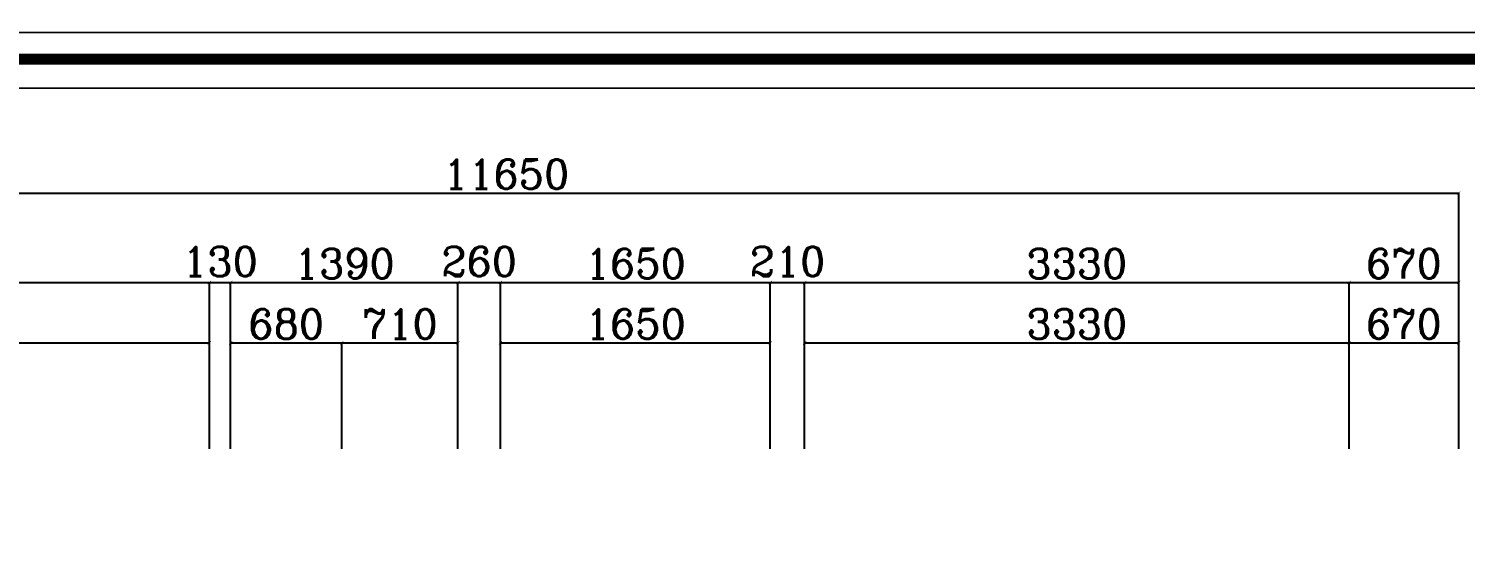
# Model space of a CAD drawing. Header units: millimetres. Extents: x 450898 to 739469, y -912654 to -458543.
# Drawn here: x 458226 to 467010, y -863071 to -859866 of the extents above; entities that cross this region are included whole.
import ezdxf

# ---------------------------------------------------------------- set-up
doc = ezdxf.new("R2010")
doc.units = ezdxf.units.MM
doc.header["$MEASUREMENT"] = 0
doc.header["$PDMODE"] = 3
doc.layers.get('0').update_dxf_attribs({"linetype": 'CONTINUOUS'})
doc.layers.get('DEFPOINTS').update_dxf_attribs({"linetype": 'CONTINUOUS'})
doc.layers.add('TOP', color=7, linetype='CONTINUOUS')
doc.layers.add('门窗', color=4, linetype='CONTINUOUS', lineweight=13)
doc.styles.get("Standard").update_dxf_attribs({"font": 'complex.shx', "bigfont": 'hzxy.shx'})
doc.dimstyles.new('LMDIM40', dxfattribs={"dimtxt": 80, "dimasz": 20, "dimexe": 0, "dimexo": 0, "dimgap": 25, "dimtad": 1, "dimdec": 0, "dimzin": 0, "dimdsep": 46, "dimtxsty": 'Standard', "dimblk1": 'DOT', "dimblk2": 'DOT', "dimsah": 1, "dimcen": 0, "dimclrd": 2, "dimclre": 2, "dimclrt": 2, "dimadec": 0, "dimazin": 0, "dimtfac": 1, "dimtdec": 0, "dimtmove": 2, "dimatfit": 3, "dimldrblk": 'DOT', "dimfxl": 0, "dimtolj": 1, "dimtzin": 0, "dimarcsym": 0})

# ---------------------------------------------------------------- blocks, each defined once
blk = doc.blocks.new('TRYR')
at = {"const_width": 73}
blk.add_lwpolyline([(501238.7, -866832.8), (527605.1, -866831.4), (527605.1, -847695.7), (501238.7, -847697.1)], close=True, dxfattribs=at)
at = {"color": 4}
blk.add_lwpolyline([(501422, -847892.3), (501422, -866653.4), (523535.4, -866652), (523535.4, -847890.9)], close=True, dxfattribs=at)
blk = doc.blocks.new('_ArchTick')
at = {"color": 0, "linetype": 'ByBlock', "const_width": 0.15}
blk.add_lwpolyline([(-0.5, -0.5), (0.5, 0.5)], dxfattribs=at)
blk = doc.blocks.new('*D485')
at = {"layer": 'DEFPOINTS', "color": 0}
for p in [(459330.2, -861789), (456030.2, -862438.8), (459330.2, -862438.8)]:
    blk.add_point(p, dxfattribs=at)
at = {"layer": '门窗', "color": 2, "lineweight": -2}
for p, q in [((456030.2, -862438.8), (456030.2, -861789)), ((456030.2, -861789), (459330.2, -861789)), ((459330.2, -862438.8), (459330.2, -861789))]:
    blk.add_line(p, q, dxfattribs=at)
at = {"layer": '门窗', "color": 2, "lineweight": -2, "xscale": 20, "yscale": 20, "zscale": 20, "rotation": 180}
blk.add_blockref('_ArchTick', (456030.2, -861789), dxfattribs=at)
at = {"layer": '门窗', "color": 2, "lineweight": -2, "xscale": 20, "yscale": 20, "zscale": 20}
blk.add_blockref('_ArchTick', (459330.2, -861789), dxfattribs=at)
at = {"layer": '门窗', "color": 2, "insert": (457680.2, -861674), "char_height": 180, "attachment_point": 5}
blk.add_mtext('\\A1;3300', dxfattribs=at)
blk = doc.blocks.new('_DOT')
at = {"color": 0, "linetype": 'ByBlock'}
blk.add_line((-0.5, 0), (-1, 0), dxfattribs=at)
at = {"color": 0, "linetype": 'ByBlock', "const_width": 0.5}
blk.add_lwpolyline([(-0.25, 0, 1), (0.25, 0, 1)], format="xyb", close=True, dxfattribs=at)
blk = doc.blocks.new('DOT')
at = {"color": 0, "linetype": 'ByBlock'}
blk.add_line((-0.35, 0), (-1, 0), dxfattribs=at)
at = {"color": 0, "linetype": 'ByBlock', "const_width": 0.35}
blk.add_lwpolyline([(-0.175, 0, 1), (0.175, 0, 1)], format="xyb", close=True, dxfattribs=at)
blk = doc.blocks.new('*D486')
at = {"layer": 'DEFPOINTS', "color": 0}
for p in [(460140.2, -861789), (459460.2, -862438.8), (460140.2, -862438.8)]:
    blk.add_point(p, dxfattribs=at)
at = {"layer": '门窗', "color": 2, "lineweight": -2}
for p, q in [((459460.2, -862438.8), (459460.2, -861789)), ((459460.2, -861789), (460140.2, -861789)), ((460140.2, -862438.8), (460140.2, -861789))]:
    blk.add_line(p, q, dxfattribs=at)
at = {"layer": '门窗', "color": 2, "lineweight": -2, "xscale": 20, "yscale": 20, "zscale": 20, "rotation": 180}
blk.add_blockref('_ArchTick', (459460.2, -861789), dxfattribs=at)
at = {"layer": '门窗', "color": 2, "lineweight": -2, "xscale": 20, "yscale": 20, "zscale": 20}
blk.add_blockref('_ArchTick', (460140.2, -861789), dxfattribs=at)
at = {"layer": '门窗', "color": 2, "insert": (459800.2, -861674), "char_height": 180, "attachment_point": 5}
blk.add_mtext('\\A1;680', dxfattribs=at)
blk = doc.blocks.new('*D487')
at = {"layer": 'DEFPOINTS', "color": 0}
for p in [(460850.2, -861789), (460140.2, -862438.8), (460850.2, -862438.8)]:
    blk.add_point(p, dxfattribs=at)
at = {"layer": '门窗', "color": 2, "lineweight": -2}
for p, q in [((460140.2, -862438.8), (460140.2, -861789)), ((460140.2, -861789), (460850.2, -861789)), ((460850.2, -862438.8), (460850.2, -861789))]:
    blk.add_line(p, q, dxfattribs=at)
at = {"layer": '门窗', "color": 2, "lineweight": -2, "xscale": 20, "yscale": 20, "zscale": 20, "rotation": 180}
blk.add_blockref('_ArchTick', (460140.2, -861789), dxfattribs=at)
at = {"layer": '门窗', "color": 2, "lineweight": -2, "xscale": 20, "yscale": 20, "zscale": 20}
blk.add_blockref('_ArchTick', (460850.2, -861789), dxfattribs=at)
at = {"layer": '门窗', "color": 2, "insert": (460495.2, -861674), "char_height": 180, "attachment_point": 5}
blk.add_mtext('\\A1;710', dxfattribs=at)
blk = doc.blocks.new('*D488')
at = {"layer": 'DEFPOINTS', "color": 0}
for p in [(462760.2, -861789), (461110.2, -862438.8), (462760.2, -862438.8)]:
    blk.add_point(p, dxfattribs=at)
at = {"layer": '门窗', "color": 2, "lineweight": -2}
for p, q in [((461110.2, -862438.8), (461110.2, -861789)), ((461110.2, -861789), (462760.2, -861789)), ((462760.2, -862438.8), (462760.2, -861789))]:
    blk.add_line(p, q, dxfattribs=at)
at = {"layer": '门窗', "color": 2, "lineweight": -2, "xscale": 20, "yscale": 20, "zscale": 20, "rotation": 180}
blk.add_blockref('_ArchTick', (461110.2, -861789), dxfattribs=at)
at = {"layer": '门窗', "color": 2, "lineweight": -2, "xscale": 20, "yscale": 20, "zscale": 20}
blk.add_blockref('_ArchTick', (462760.2, -861789), dxfattribs=at)
at = {"layer": '门窗', "color": 2, "insert": (461935.2, -861674), "char_height": 180, "attachment_point": 5}
blk.add_mtext('\\A1;1650', dxfattribs=at)
blk = doc.blocks.new('*D489')
at = {"layer": 'DEFPOINTS', "color": 0}
for p in [(466300.2, -861789), (462970.2, -862438.8), (466300.2, -862438.8)]:
    blk.add_point(p, dxfattribs=at)
at = {"layer": '门窗', "color": 2, "lineweight": -2}
for p, q in [((462970.2, -862438.8), (462970.2, -861789)), ((462970.2, -861789), (466300.2, -861789)), ((466300.2, -862438.8), (466300.2, -861789))]:
    blk.add_line(p, q, dxfattribs=at)
at = {"layer": '门窗', "color": 2, "lineweight": -2, "xscale": 20, "yscale": 20, "zscale": 20, "rotation": 180}
blk.add_blockref('_ArchTick', (462970.2, -861789), dxfattribs=at)
at = {"layer": '门窗', "color": 2, "lineweight": -2, "xscale": 20, "yscale": 20, "zscale": 20}
blk.add_blockref('_ArchTick', (466300.2, -861789), dxfattribs=at)
at = {"layer": '门窗', "color": 2, "insert": (464635.2, -861674), "char_height": 180, "attachment_point": 5}
blk.add_mtext('\\A1;3330', dxfattribs=at)
blk = doc.blocks.new('*D490')
at = {"layer": 'DEFPOINTS', "color": 0}
for p in [(466970.2, -861789), (466300.2, -862438.8), (466970.2, -862438.8)]:
    blk.add_point(p, dxfattribs=at)
at = {"layer": '门窗', "color": 2, "lineweight": -2}
for p, q in [((466300.2, -862438.8), (466300.2, -861789)), ((466300.2, -861789), (466970.2, -861789)), ((466970.2, -862438.8), (466970.2, -861789))]:
    blk.add_line(p, q, dxfattribs=at)
at = {"layer": '门窗', "color": 2, "lineweight": -2, "xscale": 20, "yscale": 20, "zscale": 20, "rotation": 180}
blk.add_blockref('_ArchTick', (466300.2, -861789), dxfattribs=at)
at = {"layer": '门窗', "color": 2, "lineweight": -2, "xscale": 20, "yscale": 20, "zscale": 20}
blk.add_blockref('_ArchTick', (466970.2, -861789), dxfattribs=at)
at = {"layer": '门窗', "color": 2, "insert": (466635.2, -861674), "char_height": 180, "attachment_point": 5}
blk.add_mtext('\\A1;670', dxfattribs=at)
blk = doc.blocks.new('*D492')
at = {"layer": 'DEFPOINTS', "color": 0}
for p in [(459330.2, -861419.5), (456030.2, -862438.8), (459330.2, -862438.8)]:
    blk.add_point(p, dxfattribs=at)
at = {"layer": '门窗', "color": 2, "lineweight": -2}
for p, q in [((456030.2, -862438.8), (456030.2, -861419.5)), ((456030.2, -861419.5), (459330.2, -861419.5)), ((459330.2, -862438.8), (459330.2, -861419.5))]:
    blk.add_line(p, q, dxfattribs=at)
at = {"layer": '门窗', "color": 2, "lineweight": -2, "xscale": 20, "yscale": 20, "zscale": 20, "rotation": 180}
blk.add_blockref('_ArchTick', (456030.2, -861419.5), dxfattribs=at)
at = {"layer": '门窗', "color": 2, "lineweight": -2, "xscale": 20, "yscale": 20, "zscale": 20}
blk.add_blockref('_ArchTick', (459330.2, -861419.5), dxfattribs=at)
at = {"layer": '门窗', "color": 2, "insert": (457680.2, -861304.5), "char_height": 180, "attachment_point": 5}
blk.add_mtext('\\A1;3300', dxfattribs=at)
blk = doc.blocks.new('*D493')
at = {"layer": 'DEFPOINTS', "color": 0}
for p in [(459460.2, -861419.5), (459330.2, -862438.8), (459460.2, -862438.8)]:
    blk.add_point(p, dxfattribs=at)
at = {"layer": '门窗', "color": 2, "lineweight": -2}
for p, q in [((459330.2, -862438.8), (459330.2, -861419.5)), ((459330.2, -861419.5), (459460.2, -861419.5)), ((459460.2, -862438.8), (459460.2, -861419.5))]:
    blk.add_line(p, q, dxfattribs=at)
at = {"layer": '门窗', "color": 2, "lineweight": -2, "xscale": 20, "yscale": 20, "zscale": 20, "rotation": 180}
blk.add_blockref('_ArchTick', (459330.2, -861419.5), dxfattribs=at)
at = {"layer": '门窗', "color": 2, "lineweight": -2, "xscale": 20, "yscale": 20, "zscale": 20}
blk.add_blockref('_ArchTick', (459460.2, -861419.5), dxfattribs=at)
at = {"layer": '门窗', "color": 2, "insert": (459395.2, -861292), "char_height": 180, "attachment_point": 5}
blk.add_mtext('\\A1;130', dxfattribs=at)
blk = doc.blocks.new('*D494')
at = {"layer": 'DEFPOINTS', "color": 0}
for p in [(460850.2, -861419.5), (459460.2, -862438.8), (460850.2, -862438.8)]:
    blk.add_point(p, dxfattribs=at)
at = {"layer": '门窗', "color": 2, "lineweight": -2}
for p, q in [((459460.2, -862438.8), (459460.2, -861419.5)), ((459460.2, -861419.5), (460850.2, -861419.5)), ((460850.2, -862438.8), (460850.2, -861419.5))]:
    blk.add_line(p, q, dxfattribs=at)
at = {"layer": '门窗', "color": 2, "lineweight": -2, "xscale": 20, "yscale": 20, "zscale": 20, "rotation": 180}
blk.add_blockref('_ArchTick', (459460.2, -861419.5), dxfattribs=at)
at = {"layer": '门窗', "color": 2, "lineweight": -2, "xscale": 20, "yscale": 20, "zscale": 20}
blk.add_blockref('_ArchTick', (460850.2, -861419.5), dxfattribs=at)
at = {"layer": '门窗', "color": 2, "insert": (460155.2, -861304.5), "char_height": 180, "attachment_point": 5}
blk.add_mtext('\\A1;1390', dxfattribs=at)
blk = doc.blocks.new('*D495')
at = {"layer": 'DEFPOINTS', "color": 0}
for p in [(461110.2, -861419.5), (460850.2, -862438.8), (461110.2, -862438.8)]:
    blk.add_point(p, dxfattribs=at)
at = {"layer": '门窗', "color": 2, "lineweight": -2}
for p, q in [((460850.2, -862438.8), (460850.2, -861419.5)), ((460850.2, -861419.5), (461110.2, -861419.5)), ((461110.2, -862438.8), (461110.2, -861419.5))]:
    blk.add_line(p, q, dxfattribs=at)
at = {"layer": '门窗', "color": 2, "lineweight": -2, "xscale": 20, "yscale": 20, "zscale": 20, "rotation": 180}
blk.add_blockref('_ArchTick', (460850.2, -861419.5), dxfattribs=at)
at = {"layer": '门窗', "color": 2, "lineweight": -2, "xscale": 20, "yscale": 20, "zscale": 20}
blk.add_blockref('_ArchTick', (461110.2, -861419.5), dxfattribs=at)
at = {"layer": '门窗', "color": 2, "insert": (460980.2, -861292), "char_height": 180, "attachment_point": 5}
blk.add_mtext('\\A1;260', dxfattribs=at)
blk = doc.blocks.new('*D496')
at = {"layer": 'DEFPOINTS', "color": 0}
for p in [(462760.2, -861419.5), (461110.2, -862438.8), (462760.2, -862438.8)]:
    blk.add_point(p, dxfattribs=at)
at = {"layer": '门窗', "color": 2, "lineweight": -2}
for p, q in [((461110.2, -862438.8), (461110.2, -861419.5)), ((461110.2, -861419.5), (462760.2, -861419.5)), ((462760.2, -862438.8), (462760.2, -861419.5))]:
    blk.add_line(p, q, dxfattribs=at)
at = {"layer": '门窗', "color": 2, "lineweight": -2, "xscale": 20, "yscale": 20, "zscale": 20, "rotation": 180}
blk.add_blockref('_ArchTick', (461110.2, -861419.5), dxfattribs=at)
at = {"layer": '门窗', "color": 2, "lineweight": -2, "xscale": 20, "yscale": 20, "zscale": 20}
blk.add_blockref('_ArchTick', (462760.2, -861419.5), dxfattribs=at)
at = {"layer": '门窗', "color": 2, "insert": (461935.2, -861304.5), "char_height": 180, "attachment_point": 5}
blk.add_mtext('\\A1;1650', dxfattribs=at)
blk = doc.blocks.new('*D497')
at = {"layer": 'DEFPOINTS', "color": 0}
for p in [(462970.2, -861419.5), (462760.2, -862438.8), (462970.2, -862438.8)]:
    blk.add_point(p, dxfattribs=at)
at = {"layer": '门窗', "color": 2, "lineweight": -2}
for p, q in [((462760.2, -862438.8), (462760.2, -861419.5)), ((462760.2, -861419.5), (462970.2, -861419.5)), ((462970.2, -862438.8), (462970.2, -861419.5))]:
    blk.add_line(p, q, dxfattribs=at)
at = {"layer": '门窗', "color": 2, "lineweight": -2, "xscale": 20, "yscale": 20, "zscale": 20, "rotation": 180}
blk.add_blockref('_ArchTick', (462760.2, -861419.5), dxfattribs=at)
at = {"layer": '门窗', "color": 2, "lineweight": -2, "xscale": 20, "yscale": 20, "zscale": 20}
blk.add_blockref('_ArchTick', (462970.2, -861419.5), dxfattribs=at)
at = {"layer": '门窗', "color": 2, "insert": (462865.2, -861292), "char_height": 180, "attachment_point": 5}
blk.add_mtext('\\A1;210', dxfattribs=at)
blk = doc.blocks.new('*D498')
at = {"layer": 'DEFPOINTS', "color": 0}
for p in [(466300.2, -861419.5), (462970.2, -862438.8), (466300.2, -862438.8)]:
    blk.add_point(p, dxfattribs=at)
at = {"layer": '门窗', "color": 2, "lineweight": -2}
for p, q in [((462970.2, -862438.8), (462970.2, -861419.5)), ((462970.2, -861419.5), (466300.2, -861419.5)), ((466300.2, -862438.8), (466300.2, -861419.5))]:
    blk.add_line(p, q, dxfattribs=at)
at = {"layer": '门窗', "color": 2, "lineweight": -2, "xscale": 20, "yscale": 20, "zscale": 20, "rotation": 180}
blk.add_blockref('_ArchTick', (462970.2, -861419.5), dxfattribs=at)
at = {"layer": '门窗', "color": 2, "lineweight": -2, "xscale": 20, "yscale": 20, "zscale": 20}
blk.add_blockref('_ArchTick', (466300.2, -861419.5), dxfattribs=at)
at = {"layer": '门窗', "color": 2, "insert": (464635.2, -861304.5), "char_height": 180, "attachment_point": 5}
blk.add_mtext('\\A1;3330', dxfattribs=at)
blk = doc.blocks.new('*D499')
at = {"layer": 'DEFPOINTS', "color": 0}
for p in [(466970.2, -861419.5), (466300.2, -862438.8), (466970.2, -862438.8)]:
    blk.add_point(p, dxfattribs=at)
at = {"layer": '门窗', "color": 2, "lineweight": -2}
for p, q in [((466300.2, -862438.8), (466300.2, -861419.5)), ((466300.2, -861419.5), (466970.2, -861419.5)), ((466970.2, -862438.8), (466970.2, -861419.5))]:
    blk.add_line(p, q, dxfattribs=at)
at = {"layer": '门窗', "color": 2, "lineweight": -2, "xscale": 20, "yscale": 20, "zscale": 20, "rotation": 180}
blk.add_blockref('_ArchTick', (466300.2, -861419.5), dxfattribs=at)
at = {"layer": '门窗', "color": 2, "lineweight": -2, "xscale": 20, "yscale": 20, "zscale": 20}
blk.add_blockref('_ArchTick', (466970.2, -861419.5), dxfattribs=at)
at = {"layer": '门窗', "color": 2, "insert": (466635.2, -861304.5), "char_height": 180, "attachment_point": 5}
blk.add_mtext('\\A1;670', dxfattribs=at)
blk = doc.blocks.new('*D466')
at = {"layer": 'DEFPOINTS', "color": 0}
for p in [(466970.2, -860872.1), (455320.2, -862438.8), (466970.2, -862438.8)]:
    blk.add_point(p, dxfattribs=at)
at = {"layer": '门窗', "color": 2, "lineweight": -2}
for p, q in [((455320.2, -862438.8), (455320.2, -860872.1)), ((455320.2, -860872.1), (466970.2, -860872.1)), ((466970.2, -862438.8), (466970.2, -860872.1))]:
    blk.add_line(p, q, dxfattribs=at)
at = {"layer": '门窗', "color": 2, "lineweight": -2, "xscale": 20, "yscale": 20, "zscale": 20, "rotation": 180}
blk.add_blockref('_ArchTick', (455320.2, -860872.1), dxfattribs=at)
at = {"layer": '门窗', "color": 2, "lineweight": -2, "xscale": 20, "yscale": 20, "zscale": 20}
blk.add_blockref('_ArchTick', (466970.2, -860872.1), dxfattribs=at)
at = {"layer": '门窗', "color": 2, "insert": (461145.2, -860757.1), "char_height": 180, "attachment_point": 5}
blk.add_mtext('\\A1;11650', dxfattribs=at)

msp = doc.modelspace()

# ---------------------------------------------------------------- block references
at = {"layer": 'TOP', "xscale": 0.9156765649033163, "yscale": 0.9156765649033163, "zscale": 0.9156765649033163}
for p in [(-8040.9, -66315.3), (-8039.9, -83837.4)]:
    msp.add_blockref('TRYR', p, dxfattribs=at)

# ---------------------------------------------------------------- dimensions: what is measured, and where the dimension line sits
at = {"layer": '门窗'}
for base, p1, p2, picture, middle in [((466970.2, -860872.1), (455320.2, -862438.8), (466970.2, -862438.8), '*D466', (461145.2, -860757.1)), ((459330.2, -861419.5), (456030.2, -862438.8), (459330.2, -862438.8), '*D492', (457680.2, -861304.5)), ((459460.2, -861419.5), (459330.2, -862438.8), (459460.2, -862438.8), '*D493', (459395.2, -861292)), ((460850.2, -861419.5), (459460.2, -862438.8), (460850.2, -862438.8), '*D494', (460155.2, -861304.5)), ((461110.2, -861419.5), (460850.2, -862438.8), (461110.2, -862438.8), '*D495', (460980.2, -861292)), ((462760.2, -861419.5), (461110.2, -862438.8), (462760.2, -862438.8), '*D496', (461935.2, -861304.5)), ((462970.2, -861419.5), (462760.2, -862438.8), (462970.2, -862438.8), '*D497', (462865.2, -861292)), ((466300.2, -861419.5), (462970.2, -862438.8), (466300.2, -862438.8), '*D498', (464635.2, -861304.5)), ((466970.2, -861419.5), (466300.2, -862438.8), (466970.2, -862438.8), '*D499', (466635.2, -861304.5)), ((459330.2, -861789), (456030.2, -862438.8), (459330.2, -862438.8), '*D485', (457680.2, -861674)), ((460140.2, -861789), (459460.2, -862438.8), (460140.2, -862438.8), '*D486', (459800.2, -861674)), ((460850.2, -861789), (460140.2, -862438.8), (460850.2, -862438.8), '*D487', (460495.2, -861674)), ((462760.2, -861789), (461110.2, -862438.8), (462760.2, -862438.8), '*D488', (461935.2, -861674)), ((466300.2, -861789), (462970.2, -862438.8), (466300.2, -862438.8), '*D489', (464635.2, -861674)), ((466970.2, -861789), (466300.2, -862438.8), (466970.2, -862438.8), '*D490', (466635.2, -861674))]:
    dim = msp.add_linear_dim(base=base, p1=p1, p2=p2, dimstyle='LMDIM40', override={"dimtxt": 180, "dimblk": 'ArchTick', "dimsah": 0, "dimldrblk": 'DOT'}, dxfattribs=at)
    dim.commit()
    dim.dimension.update_dxf_attribs({"geometry": picture, "text_midpoint": middle})

doc.saveas('drawing.dxf')
